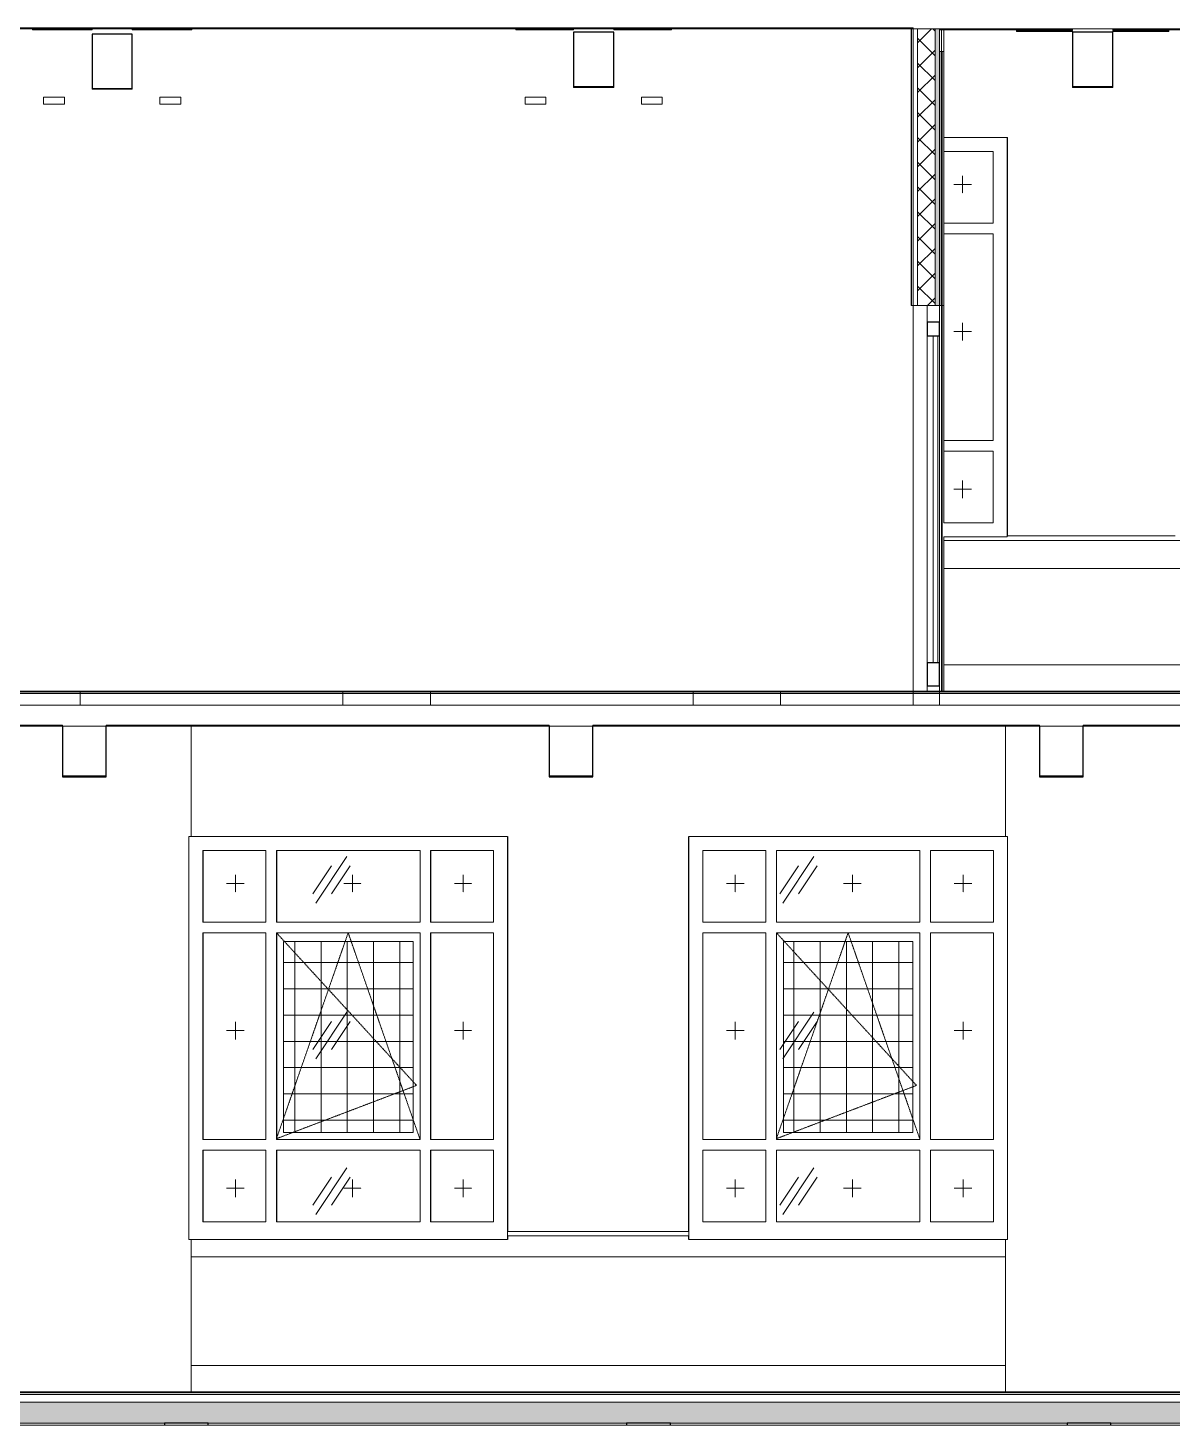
# Model space of a CAD drawing. Header units: millimetres. Extents: x -3929 to 624051, y 52832 to 514950.
# Drawn here: x 583617 to 590151, y 120456 to 128431 of the extents above; entities that cross this region are included whole.
import ezdxf

# ---------------------------------------------------------------- set-up
doc = ezdxf.new("R2010")
doc.units = ezdxf.units.MM
doc.linetypes.add('ADSK_Штриховая_ш2 п1_5', pattern=[4.5, 3, -1.5])
doc.linetypes.add('ADSK_Штриховая_ш3 п1_5', pattern=[4.5, 3, -1.5])
for name, color, linetype, lineweight in [('Двери', 7, 'Continuous', 9), ('Каркас', 7, 'Continuous', 18), ('Окна', 7, 'Continuous', 9), ('Перекрытие', 7, 'Continuous', 18), ('Потолки', 7, 'Continuous', 9), ('Стены внутренние', 7, 'Continuous', 18), ('Стены наружные', 7, 'Continuous', 18), ('Стены отделка', 7, 'Continuous', 30), ('Стены штриховка', 7, 'Continuous', 9), ('Узлы', 7, 'Continuous', 18), ('ШТРИХОВКА', 252, 'Continuous', 15)]:
    doc.layers.add(name, color=color, linetype=linetype, lineweight=lineweight)
doc.layers.add('Линии', color=7, linetype='Continuous', lineweight=9, true_color=0x00a600)
pattern_1 = [(236.31, (24482.36, 9022.3), (-888.998, -1778), [320.53, -2884.8]), (236.31, (24500.14, 8968.96), (-888.998, -1778), [192.32, -3013.01]), (236.31, (24393.46, 8968.96), (-888.9976, -1778), [192.32, -3013.01])]
pattern_2 = [(0, (580790.93, 121145.93), (406.4, 101.6), [33.528, -271.272, 33.528, -271.272, -1625.6]), (0, (580790.93, 121145.93), (406.4, 101.6), [-609.6, 33.528, -576.072, 33.528, -271.272, -711.2]), (0, (580790.93, 121145.93), (406.4, 101.6), [-1524, 33.528, -169.672, 33.528, -474.472]), (120, (580943.33, 121196.73), (-291.1882, 301.15272), [33.528, -271.272, 33.528, -271.272, -1625.6]), (120, (580943.33, 121196.73), (-291.1882, 301.15272), [-609.6, 33.528, -576.072, 33.528, -271.272, -711.2]), (120, (580943.33, 121196.73), (-291.1882, 301.15272), [-1524, 33.528, -169.672, 33.528, -474.472]), (240, (580994.13, 121399.93), (-115.2118, -402.75272), [33.528, -271.272, 33.528, -271.272, -1625.6]), (240, (580994.13, 121399.93), (-115.2118, -402.75272), [-609.6, 33.528, -576.072, 33.528, -271.272, -711.2]), (240, (580994.13, 121399.93), (-115.2118, -402.75272), [-1524, 33.528, -169.672, 33.528, -474.472])]
pattern_3 = [(0, (580790.93, 121145.93), (0, 150), []), (90, (580790.93, 121145.93), (-150, 9e-15), [])]

# ---------------------------------------------------------------- blocks, each defined once
blk = doc.blocks.new('Дверь-Alumark_двупольная с глухим окном_S70 - 1700х2200 алюм ост Д34л-6552820-Разрез 1-1')
at = {"layer": 'Двери'}
for p, q in [((31973.9, 14100), (31903.9, 14100)), ((31903.9, 14100), (31903.9, 14005)), ((31973.9, 14005), (31973.9, 14100)), ((31973.9, 14005), (31903.9, 14005)), ((31938.9, 13925), (31938.9, 12061.5)), ((31964.9, 12061.5), (31964.9, 13925)), ((31903.9, 11927), (31903.9, 11900)), ((31973.9, 11927), (31903.9, 11927)), ((31903.9, 11900), (31973.9, 11900)), ((31973.9, 11900), (31973.9, 11927))]:
    blk.add_line(p, q, dxfattribs=at)
at = {"layer": 'Двери', "lineweight": 30}
for p, q in [((31903.9, 14005), (31903.9, 13925)), ((31973.9, 14005), (31903.9, 14005)), ((31973.9, 13925), (31973.9, 14005)), ((31973.9, 13925), (31903.9, 13925)), ((31903.9, 12061.5), (31903.9, 11927)), ((31973.9, 12061.5), (31903.9, 12061.5)), ((31973.9, 11927), (31973.9, 12061.5)), ((31973.9, 11927), (31903.9, 11927))]:
    blk.add_line(p, q, dxfattribs=at)
at = {"layer": 'Двери', "linetype": 'ADSK_Штриховая_ш2 п1_5'}
for p, q in [((31903.9, 13925), (31903.9, 12061.5)), ((31973.9, 12061.5), (31973.9, 13925))]:
    blk.add_line(p, q, dxfattribs=at)
blk = doc.blocks.new('окно трехпол с фрамугой - 1800 и 1820х2300_h___нов_ ок15-V313-Разрез 1-1')
at = {"layer": 'Окна', "true_color": 0x383e42}
h = blk.add_hatch(color=250, dxfattribs=at)
h.paths.add_polyline_path([(27768, 8870), (27770, 8870), (27770, 9280), (27768, 9280), (27768, 8875.6)])
h.paths.add_polyline_path([(28190, 8870), (28190, 9280), (28188, 9280), (28188, 8870)])
h.paths.add_polyline_path([(29070, 8870), (29070, 9280), (29068, 9280), (29068, 8870)])
h.paths.add_polyline_path([(27768, 9340), (27770, 9340), (27770, 10520), (27768, 10520), (27768, 9397.3)])
h.paths.add_polyline_path([(29070, 9340), (29070, 10520), (29068, 10520), (29068, 9340)])
h.paths.add_polyline_path([(28188, 9340), (28190, 9340), (28190, 10520), (28188, 10520), (28188, 9395.3)])
h.paths.add_polyline_path([(29068, 10580), (29070, 10580), (29070, 10990), (29068, 10990), (29068, 10785.6)])
h.paths.add_polyline_path([(28190, 10580), (28190, 10990), (28188, 10990), (28188, 10580)])
h.paths.add_polyline_path([(27770, 10580), (27770, 10990), (27768, 10990), (27768, 10580)])
at = {"layer": 'Окна'}
h = blk.add_hatch(dxfattribs=at)
h.set_pattern_fill('FP_34', color=256, style=0, pattern_type=2)
h.set_pattern_definition(pattern_1)
h.paths.add_polyline_path([(27770.1, 9340), (28128, 9340), (28128, 10520), (27770.1, 10520), (27770.1, 10021.6)])
h.paths.add_polyline_path([(28128, 10580), (28128, 10990), (27770.1, 10989.9), (27770.1, 10580), (27891.5, 10580)])
h = blk.add_hatch(dxfattribs=at)
h.set_pattern_fill('FP_34', color=256, style=0, pattern_type=2)
h.set_pattern_definition(pattern_1)
h.paths.add_polyline_path([(28228, 9340), (29008, 9340), (29008, 10520), (28190.1, 10520), (28190.1, 9340)])
h.paths.add_polyline_path([(28190.1, 10580), (29008, 10580), (29008, 10990), (28190.1, 10989.7), (28190.1, 10785.6)])
at = {"layer": 'Окна', "true_color": 0x383e42}
h = blk.add_hatch(color=250, dxfattribs=at)
h.paths.add_polyline_path([(28190, 9340), (28190.1, 9340), (28190, 10021.6)])
h.paths.add_polyline_path([(28190, 10580), (28190.1, 10580), (28190, 10785.6)])
h = blk.add_hatch(color=250, dxfattribs=at)
h.paths.add_polyline_path([(29070, 8870), (29070.1, 8870), (29070, 8874.7)])
h.paths.add_polyline_path([(29070, 10580), (29070.1, 10580), (29070, 10785.6)])
h = blk.add_hatch(color=250, dxfattribs=at)
h.paths.add_polyline_path([(27770, 8870), (27770.1, 8870), (27770, 8872.5)])
h.paths.add_polyline_path([(27770.1, 10580), (27770.1, 10580), (27770, 10580)])
at = {"layer": 'Окна'}
h = blk.add_hatch(dxfattribs=at)
h.set_pattern_fill('FP_34', color=256, style=0, pattern_type=2)
h.set_pattern_definition(pattern_1)
h.paths.add_polyline_path([(27770.1, 8870), (28128, 8870), (28128, 9280), (27770.1, 9280), (27770.1, 8872.6)])
h = blk.add_hatch(dxfattribs=at)
h.set_pattern_fill('FP_34', color=256, style=0, pattern_type=2)
h.set_pattern_definition(pattern_1)
h.paths.add_polyline_path([(28190.1, 8870), (29008, 8870.3), (29008, 9280), (28190.1, 9280), (28190.1, 8972.5)])
for p, q in [((27770, 10990), (27770, 10580)), ((27770.1, 10990), (27770.1, 10580)), ((28190, 10990), (28190, 10579.9)), ((28190.1, 10990), (28190.1, 10579.8)), ((29070, 10990), (29070, 10580)), ((29070.1, 10990), (29070.1, 10580)), ((27770, 10520), (27770, 9340)), ((27770.1, 10520), (27770.1, 9340)), ((28190, 10520), (28190, 9340)), ((28190.1, 10520), (28190.1, 9340)), ((29070, 10520), (29070, 9340)), ((29070.1, 10520), (29070.1, 9340)), ((27770, 9280), (27770, 8870)), ((27770.1, 9280), (27770.1, 8870)), ((28190, 9280), (28190, 8870)), ((28190.1, 9280), (28190.1, 8870)), ((29070, 9280), (29070, 8870)), ((29070.1, 9280), (29070.1, 8870))]:
    blk.add_line(p, q, dxfattribs=at)
blk = doc.blocks.new('окно трехпол с фрамугой - 1800 и 1820х2300_h___нов_ ок15-V314-Разрез 1-1')
at = {"layer": 'Окна'}
h = blk.add_hatch(dxfattribs=at)
h.set_pattern_fill('FP_34', color=256, style=0, pattern_type=2)
h.set_pattern_definition(pattern_1)
h.paths.add_polyline_path([(30623.1, 9340), (30983, 9340), (30983, 10520), (30623.1, 10520), (30623.1, 9639.6)])
h.paths.add_polyline_path([(30623.1, 10580), (30983, 10580), (30983, 10990), (30623.1, 10989.9), (30623.1, 10785.6)])
h = blk.add_hatch(dxfattribs=at)
h.set_pattern_fill('FP_34', color=256, style=0, pattern_type=2)
h.set_pattern_definition(pattern_1)
h.paths.add_polyline_path([(31083, 9340), (31863, 9340), (31863, 10520), (31043.1, 10520), (31043.1, 9340)])
h.paths.add_polyline_path([(31043.1, 10580), (31863, 10580), (31863, 10990), (31043.1, 10990), (31043.1, 10785.6)])
at = {"layer": 'Окна', "true_color": 0x383e42}
h = blk.add_hatch(color=250, dxfattribs=at)
h.paths.add_polyline_path([(31043, 8870), (31043.1, 8870), (31043, 8972.5)])
h.paths.add_polyline_path([(31043.1, 10580), (31043.1, 10580.1), (31043, 10580)])
h = blk.add_hatch(color=250, dxfattribs=at)
h.paths.add_polyline_path([(31043, 8870), (31043, 8870), (31043, 8870.1)])
h.paths.add_polyline_path([(31923, 8870), (31923, 8870), (31923, 8874.5)])
h.paths.add_polyline_path([(30623, 9340), (30623, 9340), (30623, 9340.3)])
h.paths.add_polyline_path([(31043, 9340), (31043, 9340), (31043, 9340.3)])
h.paths.add_polyline_path([(31923, 9340), (31923, 9340), (31923, 10021.6)])
h = blk.add_hatch(color=250, dxfattribs=at)
h.paths.add_polyline_path([(30623, 8870), (30623.1, 8870.1), (30623, 8870)])
h.paths.add_polyline_path([(30623, 9340), (30623.1, 9340), (30623, 9639.6)])
blk.add_hatch(color=250, dxfattribs=at).paths.add_polyline_path([(31923, 9340), (31923.1, 9340.1), (31923, 9340)])
at = {"layer": 'Окна'}
h = blk.add_hatch(dxfattribs=at)
h.set_pattern_fill('FP_34', color=256, style=0, pattern_type=2)
h.set_pattern_definition(pattern_1)
h.paths.add_polyline_path([(30623.1, 8870), (30983, 8870), (30983, 9280), (30623.1, 9280), (30623.1, 8870.1)])
h = blk.add_hatch(dxfattribs=at)
h.set_pattern_fill('FP_34', color=256, style=0, pattern_type=2)
h.set_pattern_definition(pattern_1)
h.paths.add_polyline_path([(31043.1, 8870), (31863, 8870), (31863, 9280), (31043.1, 9280), (31043.1, 8972.5)])
for p, q in [((30623.1, 10990), (30623.1, 10580)), ((31043.1, 10990), (31043.1, 10580)), ((31923.1, 10990), (31923.1, 10580)), ((30623.1, 10520), (30623.1, 9340)), ((31043.1, 10520), (31043.1, 9340)), ((31923.1, 10520), (31923.1, 9340)), ((30623.1, 9280), (30623.1, 8870)), ((31043.1, 9280), (31043.1, 8870)), ((31923.1, 9280), (31923.1, 8870))]:
    blk.add_line(p, q, dxfattribs=at)
blk = doc.blocks.new('окно трехпол с фрамугой - 1800 и 1820х2300_h___нов_ ок15-V318-Разрез 1-1')
at = {"layer": 'Окна', "true_color": 0x383e42}
for points in [[(32360.5, 12785), (32362.8, 12785), (32362.8, 15060), (32360.5, 15060), (32360.5, 12860)], [(32280.5, 12860), (32280.5, 12860), (32063.8, 12860)]]:
    blk.add_hatch(color=250, dxfattribs=at).paths.add_polyline_path(points)
blk = doc.blocks.new('Окна 58 - Окна 52-2546759-Разрез 1-1')
at = {"layer": 'Окна'}
blk.add_line((31998.9, 14509.7), (32280.5, 14509.7), dxfattribs=at)

msp = doc.modelspace()

# ---------------------------------------------------------------- hatches: boundary and pattern name
at = {"layer": 'Узлы', "lineweight": 5, "true_color": 0x494949}
h = msp.add_hatch(dxfattribs=at)
h.set_pattern_fill('FP_44', color=251, style=0, pattern_type=2)
h.set_pattern_definition(pattern_3)
h.paths.add_polyline_path([(585076.389, 122125.933), (585816.389, 122125.933), (585816.389, 123215.933), (585076.389, 123215.933), (585076.389, 122767.505)])
h = msp.add_hatch(dxfattribs=at)
h.set_pattern_fill('FP_44', color=251, style=0, pattern_type=2)
h.set_pattern_definition(pattern_3)
h.paths.add_polyline_path([(588390.618, 122125.933), (588671.379, 122125.933), (588671.379, 123215.933), (587931.379, 123215.933), (587931.379, 122125.933)])
at = {"layer": 'ШТРИХОВКА'}
h = msp.add_hatch(dxfattribs=at)
h.set_pattern_fill('FP_37', color=252, style=0, pattern_type=2)
h.set_pattern_definition([(45, (580790.93, 121145.93), (-70.7107, 70.7107), []), (135, (580790.93, 121145.93), (-70.7107, -70.7107), [])])
h.paths.add_polyline_path([(588752.265, 126845.933), (588797.265, 126845.933), (588797.265, 128425.933), (588697.265, 128425.933), (588697.265, 126845.933)])
msp.add_hatch(color=252, dxfattribs=at).paths.add_polyline_path([(588822.265, 126845.933), (588822.265, 128425.933), (588797.265, 128425.933), (588797.265, 126845.933)])
h = msp.add_hatch(dxfattribs=at)
h.set_pattern_fill('FP_29', color=252, style=0, pattern_type=2)
h.set_pattern_definition(pattern_2)
h.paths.add_polyline_path([(588822.265, 124630.933), (588822.265, 124640.933), (588672.265, 124640.933), (588672.265, 124630.933)])
h.paths.add_polyline_path([(574535.926, 124630.933), (575415.673, 124630.933), (575415.673, 124640.933), (574535.926, 124640.933)])
h.paths.add_polyline_path([(587415.673, 124630.933), (587415.673, 124640.933), (585915.673, 124640.933), (585915.673, 124630.933), (586826.022, 124630.933)])
h.paths.add_polyline_path([(577415.673, 124630.933), (577915.673, 124630.933), (577915.673, 124640.933), (577415.673, 124640.933)])
h.paths.add_polyline_path([(583915.673, 124630.933), (583915.673, 124640.933), (583415.673, 124640.933), (583415.673, 124630.933), (583696.828, 124630.933)])
h.paths.add_polyline_path([(579915.673, 124630.933), (581415.673, 124630.933), (581415.673, 124640.933), (579915.673, 124640.933)])
h = msp.add_hatch(dxfattribs=at)
h.set_pattern_fill('FP_29', color=252, style=0, pattern_type=2)
h.set_pattern_definition(pattern_2)
h.paths.add_polyline_path([(575415.673, 124630.933), (575915.673, 124630.933), (575915.673, 124640.933), (575415.673, 124640.933)])
h.paths.add_polyline_path([(587915.673, 124630.933), (587915.673, 124640.933), (587415.673, 124640.933), (587415.673, 124630.933), (587869.086, 124630.933)])
h.paths.add_polyline_path([(585415.673, 124630.933), (585415.673, 124640.933), (583915.673, 124640.933), (583915.673, 124630.933), (584739.893, 124630.933)])
h.paths.add_polyline_path([(577915.673, 124630.933), (579415.673, 124630.933), (579415.673, 124640.933), (577915.673, 124640.933)])
h.paths.add_polyline_path([(581915.673, 124630.933), (581915.673, 124640.933), (581415.673, 124640.933), (581415.673, 124630.933), (581610.7, 124630.933)])
h = msp.add_hatch(dxfattribs=at)
h.set_pattern_fill('FP_29', color=252, style=0, pattern_type=2)
h.set_pattern_definition(pattern_2)
h.paths.add_polyline_path([(582653.764, 124630.933), (583415.673, 124630.933), (583415.673, 124640.933), (581915.673, 124640.933), (581915.673, 124630.933), (582132.232, 124630.933)])
h.paths.add_polyline_path([(576134.612, 124630.933), (577415.673, 124630.933), (577415.673, 124640.933), (575915.673, 124640.933), (575915.673, 124630.933)])
h.paths.add_polyline_path([(588672.265, 124630.933), (588672.265, 124640.933), (587915.673, 124640.933), (587915.673, 124630.933), (588651.384, 124630.933)])
h.paths.add_polyline_path([(579415.673, 124630.933), (579915.673, 124630.933), (579915.673, 124640.933), (579415.673, 124640.933)])
h.paths.add_polyline_path([(585915.673, 124630.933), (585915.673, 124640.933), (585415.673, 124640.933), (585415.673, 124630.933), (585782.957, 124630.933)])
h = msp.add_hatch(dxfattribs=at)
h.set_pattern_fill('FP_29', color=252, style=0, pattern_type=2)
h.set_pattern_definition(pattern_2)
h.paths.add_polyline_path([(605731.564, 124630.933), (605771.974, 124630.933), (605771.974, 124640.933), (588822.265, 124640.933), (588822.265, 124630.933), (605601.181, 124630.933)])
h = msp.add_hatch(dxfattribs=at)
h.set_pattern_fill('FP_29', color=252, style=0, pattern_type=2)
h.set_pattern_definition(pattern_2)
h.paths.add_polyline_path([(605861.947, 120630.933), (605867.456, 120630.933), (605867.456, 120640.933), (578359.737, 120640.933), (578359.737, 120630.933), (605601.181, 120630.933)])
h = msp.add_hatch(dxfattribs=at)
h.set_pattern_fill('FP_38', color=252, style=0, pattern_type=2)
h.set_pattern_definition([(228.013, (581522.45, 122161.93), (-8127.9666, -9144.02968), [136.69, -13532.193]), (184.97, (581431.013, 122060.333), (12191.995474, 1016.05502), [234.562, -23221.62]), (132.51, (581197.333, 122040.01), (10159.91241, -11176.07977), [165.393, -16373.89]), (267.274, (580801.093, 121786.013), (1015.88953, 20320.00577), [213.602, -21146.575]), (292.834, (580790.933, 121572.653), (-5080.074175, 12191.97012), [209.453, -20735.923]), (357.274, (580872.213, 121379.613), (-20320.00577, 1015.88953), [213.602, -21146.575]), (37.694, (581085.573, 121369.453), (-13208.042725, -10159.944606), [282.477, -27965.247]), (72.255, (581309.093, 121542.173), (7112.12749, 22351.9589), [266.688, -26402.102]), (121.43, (581390.373, 121796.173), (-8128.10005, 13207.93827), [214.325, -21218.218]), (175.236, (581278.61, 121979.05), (11175.99406, -1016.06972), [244.685, -11989.575]), (222.397, (581034.773, 121999.373), (-12192.085586, -11175.907293), [316.431, -31326.709]), (138.814, (581806.93, 121775.85), (-7111.99222, 6096.00977), [108.002, -10692.226]), (171.469, (581725.653, 121846.973), (13207.99153, -2032.05404), [205.473, -20341.855]), (225, (581522.45, 121877.45), (1e-13, -1016), [143.684, -1293.157]), (203.199, (581451.33, 121999.37), (5079.98556, 2032.0367), [77.377, -7660.25]), (291.801, (581380.21, 121968.9), (-1015.9787, 3048.0072), [109.426, -5361.9]), (30.964, (581420.85, 121867.3), (3047.9913, 2032.0134), [177.728, -5746.52]), (161.565, (581573.25, 121958.73), (2031.999, -1016.0024), [128.515, -3084.36]), (16.39, (580790.933, 121968.89), (10159.97517, 3048.0812), [180.035, -17823.53]), (70.346, (580963.65, 122019.69), (-4064.03389, -11175.98797), [151.04, -14952.887]), (293.199, (581573.25, 122161.93), (-2032.0367, 5079.98556), [154.752, -7582.873]), (343.61, (581634.213, 122019.69), (-10159.97517, 3048.0812), [180.035, -17823.53]), (339.444, (580790.93, 121338.97), (-5080.0015, 2031.99615), [173.614, -8507.094]), (294.775, (580953.49, 121278.01), (-5079.9732, 11176.01259), [145.47, -14401.437]), (66.801, (581583.41, 121145.93), (2032.0367, 5079.98556), [154.752, -7582.873]), (17.354, (581644.373, 121288.17), (-13208.00149, -4063.99474), [170.313, -16860.95]), (69.444, (581085.57, 121145.93), (-2031.99615, -5080.0015), [86.807, -8593.9]), (101.31, (581522.45, 121145.93), (-1016.0048, 4063.999), [51.806, -5128.797]), (165.964, (581512.3, 121196.73), (3048.0036, -1015.9877), [209.453, -3979.62]), (186.009, (581309.093, 121247.53), (10159.99987, 1015.9998), [194.107, -19216.546]), (303.69, (581420.85, 121775.85), (-1015.9976, 2032.0017), [146.53, -3516.71]), (353.157, (581502.133, 121653.933), (17271.99206, -2032.068835), [255.823, -25326.404]), (60.945, (581756.13, 121623.45), (-4064.04974, -7111.97225), [104.603, -10355.757]), (90, (581806.9, 121714.9), (-1016, 1016), [60.96, -955.04]), (120.256, (581288.77, 121278.01), (4063.94492, -7112.03103), [141.147, -13973.576]), (48.013, (581217.65, 121399.93), (8127.9666, 9144.02968), [273.377, -13395.505]), (0, (581400.5, 121603.1), (1016, 1016), [264.16, -751.84]), (325.305, (581664.69, 121603.13), (-10160.01873, 7111.97318), [160.644, -15903.726]), (254.055, (581796.77, 121511.69), (-1015.9713, -4064.0072), [147.932, -7248.66]), (207.646, (581756.133, 121369.453), (-19303.995784, -10160.00796), [240.858, -23844.986]), (175.426, (581542.773, 121257.693), (-13207.99929, 1016.01778), [254.812, -25226.34])])
h.paths.add_polyline_path([(578359.737, 120465.933), (605867.456, 120465.933), (605867.456, 120585.933), (578359.737, 120585.933), (578359.737, 120475.535)])

# ---------------------------------------------------------------- linework, layer by layer
at = {"layer": 'Каркас', "lineweight": 30}
for p, q in [((586963.195, 128405.933), (586733.195, 128405.933)), ((586733.195, 128405.933), (586733.195, 128095.933)), ((586963.195, 128095.933), (586963.195, 128405.933)), ((589813.195, 128405.933), (589583.195, 128405.933)), ((589583.195, 128405.933), (589583.195, 128095.933)), ((589813.195, 128095.933), (589813.195, 128405.933)), ((584213.195, 128395.933), (583983.195, 128395.933)), ((583983.195, 128395.933), (583983.195, 128085.933)), ((584213.195, 128085.933), (584213.195, 128395.933)), ((583983.195, 128085.933), (584213.195, 128085.933)), ((586733.195, 128095.933), (586963.195, 128095.933)), ((589583.195, 128095.933), (589813.195, 128095.933)), ((583813.743, 124445.933), (583813.743, 124155.933)), ((584063.743, 124155.933), (584063.743, 124445.933)), ((586593.743, 124445.933), (586593.743, 124155.933)), ((586843.743, 124155.933), (586843.743, 124445.933)), ((589393.743, 124445.933), (589393.743, 124155.933)), ((589643.743, 124155.933), (589643.743, 124445.933)), ((583813.743, 124155.933), (584063.743, 124155.933)), ((586593.743, 124155.933), (586843.743, 124155.933)), ((589393.743, 124155.933), (589643.743, 124155.933)), ((584646.319, 120465.933), (584396.319, 120465.933)), ((584396.319, 120465.933), (584396.319, 120455.933)), ((584646.319, 120455.933), (584646.319, 120465.933)), ((587286.319, 120465.933), (587036.319, 120465.933)), ((587036.319, 120465.933), (587036.319, 120455.933)), ((587286.319, 120455.933), (587286.319, 120465.933)), ((589801.029, 120465.933), (589551.029, 120465.933)), ((589551.029, 120465.933), (589551.029, 120455.933)), ((589801.029, 120455.933), (589801.029, 120465.933))]:
    msp.add_line(p, q, dxfattribs=at)
at = {"layer": 'Каркас'}
for p, q in [((584063.743, 124445.933), (583813.743, 124445.933)), ((586843.743, 124445.933), (586593.743, 124445.933)), ((589643.743, 124445.933), (589393.743, 124445.933)), ((584396.319, 120455.933), (584646.319, 120455.933)), ((587036.319, 120455.933), (587286.319, 120455.933)), ((589551.029, 120455.933), (589801.029, 120455.933))]:
    msp.add_line(p, q, dxfattribs=at)
at = {"layer": 'Линии', "color": 7}
for p, q in [((589208.889, 127805.926), (588847.265, 127805.926)), ((588847.265, 127805.926), (588847.265, 127725.926)), ((589208.889, 125525.926), (589208.889, 127805.926)), ((588847.265, 127725.926), (589128.889, 127725.926)), ((589128.889, 127725.926), (589128.889, 127315.926)), ((588847.265, 127315.926), (588847.265, 127255.926)), ((589128.889, 127315.926), (588847.265, 127315.926)), ((588847.265, 127255.926), (589128.889, 127255.926)), ((589128.889, 127255.926), (589128.889, 126075.926)), ((589128.889, 126075.926), (588847.265, 126075.926)), ((588847.265, 126075.926), (588847.265, 126015.926)), ((588847.265, 126015.926), (589128.889, 126015.926)), ((589128.889, 126015.926), (589128.889, 125605.926)), ((589128.889, 125605.926), (588847.265, 125605.926)), ((588847.265, 125525.926), (589208.889, 125525.926)), ((586356.389, 123815.933), (584536.389, 123815.933)), ((584536.389, 123815.933), (584536.389, 121515.933)), ((586356.389, 121515.933), (586356.389, 123815.933)), ((589211.379, 123815.933), (587391.379, 123815.933)), ((587391.379, 123815.933), (587391.379, 121515.933)), ((589211.379, 121515.933), (589211.379, 123815.933)), ((584616.389, 123325.933), (584616.389, 123735.933)), ((584616.389, 123735.933), (584976.389, 123735.933)), ((584976.389, 123735.933), (584976.389, 123325.933)), ((585036.389, 123325.933), (585036.389, 123735.933)), ((585036.389, 123735.933), (585856.389, 123735.933)), ((585856.389, 123735.933), (585856.389, 123325.933)), ((585916.389, 123325.933), (585916.389, 123735.933)), ((585916.389, 123735.933), (586276.389, 123735.933)), ((586276.389, 123735.933), (586276.389, 123325.933)), ((587471.379, 123325.933), (587471.379, 123735.933)), ((587471.379, 123735.933), (587831.379, 123735.933)), ((587831.379, 123735.933), (587831.379, 123325.933)), ((587891.379, 123325.933), (587891.379, 123735.933)), ((587891.379, 123735.933), (588711.379, 123735.933)), ((588711.379, 123735.933), (588711.379, 123325.933)), ((588771.379, 123325.933), (588771.379, 123735.933)), ((588771.379, 123735.933), (589131.379, 123735.933)), ((589131.379, 123735.933), (589131.379, 123325.933)), ((584976.389, 123325.933), (584616.389, 123325.933)), ((585856.389, 123325.933), (585036.389, 123325.933)), ((586276.389, 123325.933), (585916.389, 123325.933)), ((587831.379, 123325.933), (587471.379, 123325.933)), ((588711.379, 123325.933), (587891.379, 123325.933)), ((589131.379, 123325.933), (588771.379, 123325.933)), ((584616.389, 123265.933), (584976.389, 123265.933)), ((584616.389, 122085.933), (584616.389, 123265.933)), ((584976.389, 123265.933), (584976.389, 122085.933)), ((585036.389, 123265.933), (585856.389, 123265.933)), ((585036.389, 122085.933), (585036.389, 123265.933)), ((585816.389, 123215.933), (585076.389, 123215.933)), ((585076.389, 123215.933), (585076.389, 122125.933)), ((585816.389, 122125.933), (585816.389, 123215.933)), ((585856.389, 123265.933), (585856.389, 122085.933)), ((585916.389, 123265.933), (586276.389, 123265.933)), ((585916.389, 122085.933), (585916.389, 123265.933)), ((586276.389, 123265.933), (586276.389, 122085.933)), ((587471.379, 123265.933), (587831.379, 123265.933)), ((587471.379, 122085.933), (587471.379, 123265.933)), ((587831.379, 123265.933), (587831.379, 122085.933)), ((587891.379, 123265.933), (588711.379, 123265.933)), ((587891.379, 122085.933), (587891.379, 123265.933)), ((588671.379, 123215.933), (587931.379, 123215.933)), ((587931.379, 123215.933), (587931.379, 122125.933)), ((588671.379, 122125.933), (588671.379, 123215.933)), ((588711.379, 123265.933), (588711.379, 122085.933)), ((588771.379, 123265.933), (589131.379, 123265.933)), ((588771.379, 122085.933), (588771.379, 123265.933)), ((589131.379, 123265.933), (589131.379, 122085.933)), ((585076.389, 122125.933), (585816.389, 122125.933)), ((587931.379, 122125.933), (588671.379, 122125.933)), ((584976.389, 122085.933), (584616.389, 122085.933)), ((584616.389, 122025.933), (584976.389, 122025.933)), ((584616.389, 121615.933), (584616.389, 122025.933)), ((584976.389, 122025.933), (584976.389, 121615.933)), ((585856.389, 122085.933), (585036.389, 122085.933)), ((585036.389, 122025.933), (585856.389, 122025.933)), ((585036.389, 121615.933), (585036.389, 122025.933)), ((585856.389, 122025.933), (585856.389, 121615.933)), ((586276.389, 122085.933), (585916.389, 122085.933)), ((585916.389, 122025.933), (586276.389, 122025.933)), ((585916.389, 121615.933), (585916.389, 122025.933)), ((586276.389, 122025.933), (586276.389, 121615.933)), ((587831.379, 122085.933), (587471.379, 122085.933)), ((587471.379, 122025.933), (587831.379, 122025.933)), ((587471.379, 121615.933), (587471.379, 122025.933)), ((587831.379, 122025.933), (587831.379, 121615.933)), ((588711.379, 122085.933), (587891.379, 122085.933)), ((587891.379, 122025.933), (588711.379, 122025.933)), ((587891.379, 121615.933), (587891.379, 122025.933)), ((588711.379, 122025.933), (588711.379, 121615.933)), ((589131.379, 122085.933), (588771.379, 122085.933)), ((588771.379, 122025.933), (589131.379, 122025.933)), ((588771.379, 121615.933), (588771.379, 122025.933)), ((589131.379, 122025.933), (589131.379, 121615.933)), ((584976.389, 121615.933), (584616.389, 121615.933)), ((585856.389, 121615.933), (585036.389, 121615.933)), ((586276.389, 121615.933), (585916.389, 121615.933)), ((587831.379, 121615.933), (587471.379, 121615.933)), ((588711.379, 121615.933), (587891.379, 121615.933)), ((589131.379, 121615.933), (588771.379, 121615.933)), ((584536.389, 121515.933), (586356.389, 121515.933)), ((587391.379, 121515.933), (589211.379, 121515.933))]:
    msp.add_line(p, q, dxfattribs=at)
at = {"layer": 'Линии', "color": 7, "linetype": 'ADSK_Штриховая_ш3 п1_5', "lineweight": 5}
for p, q in [((588904.717, 127537.606), (589004.717, 127537.606)), ((588954.717, 127587.606), (588954.717, 127487.606)), ((588954.717, 126747.606), (588954.717, 126647.606)), ((588904.717, 126697.606), (589004.717, 126697.606)), ((588954.717, 125847.606), (588954.717, 125747.606)), ((588904.717, 125797.606), (589004.717, 125797.606)), ((584751.812, 123547.613), (584851.812, 123547.613)), ((584801.812, 123597.613), (584801.812, 123497.613)), ((585420.424, 123547.613), (585520.424, 123547.613)), ((585470.424, 123597.613), (585470.424, 123497.613)), ((586052.217, 123547.613), (586152.217, 123547.613)), ((586102.217, 123597.613), (586102.217, 123497.613)), ((587606.802, 123547.613), (587706.802, 123547.613)), ((587656.802, 123597.613), (587656.802, 123497.613)), ((588275.415, 123547.613), (588375.415, 123547.613)), ((588325.415, 123597.613), (588325.415, 123497.613)), ((588907.207, 123547.613), (589007.207, 123547.613)), ((588957.207, 123597.613), (588957.207, 123497.613)), ((585036.389, 123265.933), (585836.389, 122394.588)), ((585036.389, 122090.568), (585445.962, 123265.933)), ((585445.962, 123265.933), (585856.389, 122085.933)), ((587891.379, 123265.933), (588691.379, 122394.588)), ((587891.379, 122090.568), (588300.952, 123265.933)), ((588300.952, 123265.933), (588711.379, 122085.933)), ((584801.812, 122757.613), (584801.812, 122657.613)), ((586102.217, 122757.613), (586102.217, 122657.613)), ((587656.802, 122757.613), (587656.802, 122657.613)), ((588957.207, 122757.613), (588957.207, 122657.613)), ((584751.812, 122707.613), (584851.812, 122707.613)), ((586052.217, 122707.613), (586152.217, 122707.613)), ((587606.802, 122707.613), (587706.802, 122707.613)), ((588907.207, 122707.613), (589007.207, 122707.613)), ((585836.389, 122394.588), (585036.389, 122090.568)), ((588691.379, 122394.588), (587891.379, 122090.568)), ((584751.812, 121807.613), (584851.812, 121807.613)), ((584801.812, 121857.613), (584801.812, 121757.613)), ((585420.424, 121807.613), (585520.424, 121807.613)), ((585470.424, 121857.613), (585470.424, 121757.613)), ((586052.217, 121807.613), (586152.217, 121807.613)), ((586102.217, 121857.613), (586102.217, 121757.613)), ((587606.802, 121807.613), (587706.802, 121807.613)), ((587656.802, 121857.613), (587656.802, 121757.613)), ((588275.415, 121807.613), (588375.415, 121807.613)), ((588325.415, 121857.613), (588325.415, 121757.613)), ((588907.207, 121807.613), (589007.207, 121807.613)), ((588957.207, 121857.613), (588957.207, 121757.613))]:
    msp.add_line(p, q, dxfattribs=at)
at = {"layer": 'Перекрытие', "lineweight": 20}
for p, q in [((564126.854, 128425.933), (605818.36, 128425.933)), ((587415.673, 124643.383), (581415.673, 124643.383)), ((583915.673, 124565.933), (583915.673, 124643.383)), ((585415.673, 124643.383), (585415.673, 124565.933)), ((585915.673, 124565.933), (585915.673, 124643.383)), ((609421.76, 124643.383), (587415.673, 124643.383)), ((587415.673, 124565.933), (587415.673, 124643.383)), ((587915.673, 124643.383), (587915.673, 124565.933)), ((588672.265, 124565.933), (588672.265, 124643.383)), ((588822.265, 124643.383), (588822.265, 124565.933)), ((556847.926, 124565.933), (605818.36, 124565.933)), ((581243.743, 124445.933), (583813.743, 124445.933)), ((584063.743, 124445.933), (586593.743, 124445.933)), ((586843.743, 124445.933), (589393.743, 124445.933)), ((589643.743, 124445.933), (592193.743, 124445.933)), ((611927.844, 120643.383), (556542.881, 120643.383)), ((564125.673, 120465.933), (605867.456, 120465.933)), ((584396.319, 120455.933), (582006.608, 120455.933)), ((587036.319, 120455.933), (584646.319, 120455.933)), ((589551.029, 120455.933), (587286.319, 120455.933)), ((592316.029, 120455.933), (589801.029, 120455.933))]:
    msp.add_line(p, q, dxfattribs=at)
at = {"layer": 'Перекрытие'}
for p, q in [((589208.889, 125530.933), (590168.889, 125530.933)), ((592258.586, 125505.933), (588847.265, 125505.933)), ((583915.673, 124640.933), (556968.36, 124640.933)), ((587415.673, 124645.933), (581415.673, 124645.933)), ((587415.673, 124630.933), (581415.673, 124630.933)), ((583915.673, 124643.383), (583915.673, 124645.933)), ((605921.76, 124640.933), (583915.673, 124640.933)), ((585415.673, 124645.933), (585415.673, 124643.383)), ((585915.673, 124643.383), (585915.673, 124645.933)), ((588752.265, 124645.933), (587415.673, 124645.933)), ((587415.673, 124643.383), (587415.673, 124645.933)), ((609421.76, 124630.933), (587415.673, 124630.933)), ((587915.673, 124645.933), (587915.673, 124643.383)), ((588672.265, 124643.383), (588672.265, 124645.933)), ((605791.974, 124645.933), (588822.265, 124645.933)), ((588822.265, 124645.933), (588822.265, 124643.383)), ((583813.743, 124445.933), (584063.743, 124445.933)), ((586593.743, 124445.933), (586843.743, 124445.933)), ((589393.743, 124445.933), (589643.743, 124445.933)), ((586356.389, 121560.933), (587391.379, 121560.933)), ((587391.379, 121535.933), (586356.389, 121535.933)), ((611927.844, 120640.933), (556542.881, 120640.933)), ((611927.844, 120630.933), (556542.881, 120630.933)), ((611927.844, 120585.933), (556542.881, 120585.933)), ((605887.456, 120645.933), (556768.36, 120645.933)), ((584646.319, 120455.933), (584396.319, 120455.933)), ((587286.319, 120455.933), (587036.319, 120455.933)), ((589801.029, 120455.933), (589551.029, 120455.933))]:
    msp.add_line(p, q, dxfattribs=at)
at = {"layer": 'Потолки', "lineweight": 18}
for p, q in [((588672.265, 128430.933), (574685.926, 128430.933)), ((583643.195, 128425.933), (583643.195, 128420.933)), ((583643.195, 128420.933), (583983.195, 128420.933)), ((583983.195, 128420.933), (583983.195, 128425.933)), ((584213.195, 128425.933), (584213.195, 128420.933)), ((584213.195, 128420.933), (584553.195, 128420.933)), ((584553.195, 128420.933), (584553.195, 128425.933)), ((586403.195, 128425.933), (586403.195, 128420.933)), ((586403.195, 128420.933), (586733.195, 128420.933)), ((586733.195, 128420.933), (586733.195, 128425.933)), ((586963.195, 128425.933), (586963.195, 128420.933)), ((586963.195, 128420.933), (587293.195, 128420.933)), ((587293.195, 128420.933), (587293.195, 128425.933)), ((588672.265, 128425.933), (588672.265, 128430.933)), ((588822.265, 128420.933), (589583.195, 128420.933)), ((589582.237, 128415.933), (589262.237, 128415.933)), ((589262.237, 128415.933), (589262.237, 128410.933)), ((589262.237, 128410.933), (589582.237, 128410.933)), ((589582.237, 128410.933), (589582.237, 128415.933)), ((589583.195, 128420.933), (589583.195, 128425.933)), ((589813.195, 128425.933), (589813.195, 128420.933)), ((589813.195, 128420.933), (592483.195, 128420.933)), ((590133.195, 128415.933), (589813.195, 128415.933)), ((589813.195, 128415.933), (589813.195, 128410.933)), ((589813.195, 128410.933), (590133.195, 128410.933)), ((590133.195, 128410.933), (590133.195, 128415.933)), ((584213.195, 128085.933), (583983.195, 128085.933)), ((583983.195, 128085.933), (583983.195, 128080.933)), ((583983.195, 128080.933), (584213.195, 128080.933)), ((584213.195, 128080.933), (584213.195, 128085.933)), ((586963.195, 128095.933), (586733.195, 128095.933)), ((586733.195, 128095.933), (586733.195, 128090.933)), ((586733.195, 128090.933), (586963.195, 128090.933)), ((586963.195, 128090.933), (586963.195, 128095.933)), ((589813.195, 128095.933), (589583.195, 128095.933)), ((589583.195, 128095.933), (589583.195, 128090.933)), ((589583.195, 128090.933), (589813.195, 128090.933)), ((589813.195, 128090.933), (589813.195, 128095.933)), ((583825.598, 128035.933), (583706.782, 128035.933)), ((583706.782, 128035.933), (583706.782, 127995.933)), ((583825.598, 127995.933), (583825.598, 128035.933)), ((584489.609, 128035.933), (584370.792, 128035.933)), ((584370.792, 128035.933), (584370.792, 127995.933)), ((584489.609, 127995.933), (584489.609, 128035.933)), ((586575.598, 128035.933), (586456.782, 128035.933)), ((586456.782, 128035.933), (586456.782, 127995.933)), ((586575.598, 127995.933), (586575.598, 128035.933)), ((587239.609, 128035.933), (587120.792, 128035.933)), ((587120.792, 128035.933), (587120.792, 127995.933)), ((587239.609, 127995.933), (587239.609, 128035.933)), ((583706.782, 127995.933), (583825.598, 127995.933)), ((584370.792, 127995.933), (584489.609, 127995.933)), ((586456.782, 127995.933), (586575.598, 127995.933)), ((587120.792, 127995.933), (587239.609, 127995.933)), ((583813.743, 124450.933), (581593.743, 124450.933)), ((583813.743, 124445.933), (583813.743, 124450.933)), ((584063.743, 124450.933), (584063.743, 124445.933)), ((584413.743, 124450.933), (584063.743, 124450.933)), ((586593.743, 124450.933), (584413.743, 124450.933)), ((584413.743, 124445.933), (584413.743, 124450.933)), ((586243.743, 124450.933), (586243.743, 124445.933)), ((586593.743, 124445.933), (586593.743, 124450.933)), ((586843.743, 124450.933), (586843.743, 124445.933)), ((587193.743, 124450.933), (586843.743, 124450.933)), ((589393.743, 124450.933), (587193.743, 124450.933)), ((587193.743, 124445.933), (587193.743, 124450.933)), ((589043.743, 124450.933), (589043.743, 124445.933)), ((589393.743, 124445.933), (589393.743, 124450.933)), ((589643.743, 124450.933), (589643.743, 124445.933)), ((589993.743, 124450.933), (589643.743, 124450.933)), ((592193.743, 124450.933), (589993.743, 124450.933)), ((589993.743, 124445.933), (589993.743, 124450.933)), ((584063.743, 124160.933), (583813.743, 124160.933)), ((583813.743, 124160.933), (583813.743, 124155.933)), ((583813.743, 124155.933), (584063.743, 124155.933)), ((584063.743, 124155.933), (584063.743, 124160.933)), ((586843.743, 124160.933), (586593.743, 124160.933)), ((586593.743, 124160.933), (586593.743, 124155.933)), ((586593.743, 124155.933), (586843.743, 124155.933)), ((586843.743, 124155.933), (586843.743, 124160.933)), ((589643.743, 124160.933), (589393.743, 124160.933)), ((589393.743, 124160.933), (589393.743, 124155.933)), ((589393.743, 124155.933), (589643.743, 124155.933)), ((589643.743, 124155.933), (589643.743, 124160.933))]:
    msp.add_line(p, q, dxfattribs=at)
at = {"layer": 'Стены внутренние'}
for p, q in [((588847.265, 128295.933), (588847.265, 128421.097)), ((588837.265, 124645.933), (588837.265, 126845.933)), ((588847.265, 126845.933), (588847.265, 126075.926)), ((588847.265, 126015.926), (588847.265, 125605.926)), ((588847.265, 125525.926), (588847.265, 124645.933)), ((592038.824, 125345.933), (588847.265, 125345.933)), ((588847.265, 124795.933), (592038.824, 124795.933)), ((587390.522, 121560.933), (587390.522, 123815.933)), ((587390.522, 123815.933), (587390.522, 121560.933)), ((587390.522, 121515.933), (587390.522, 121535.933)), ((587390.522, 121535.933), (587390.522, 121515.933)), ((589199.301, 121415.933), (584548.31, 121415.933)), ((584548.31, 120795.933), (589199.301, 120795.933))]:
    msp.add_line(p, q, dxfattribs=at)
at = {"layer": 'Стены наружные'}
for p, q in [((588834.265, 128295.933), (588834.265, 128421.011)), ((589208.889, 127805.933), (589211.168, 127805.933)), ((589211.168, 127805.933), (589211.168, 125530.933)), ((588672.265, 124645.933), (588672.265, 126845.933)), ((588834.265, 126845.933), (588834.265, 124645.933)), ((584548.31, 123815.933), (584548.31, 124445.933)), ((589199.301, 123815.933), (589199.301, 124445.933)), ((586357.389, 123815.933), (586357.389, 121560.933)), ((587390.385, 121560.933), (587390.385, 123815.933)), ((584548.31, 120645.933), (584548.31, 121515.933)), ((586357.389, 121535.933), (586357.389, 121515.933)), ((587390.385, 121515.933), (587390.385, 121535.933)), ((589199.301, 120645.933), (589199.301, 121515.933))]:
    msp.add_line(p, q, dxfattribs=at)
at = {"layer": 'Стены отделка', "lineweight": 18}
for p, q in [((588660.265, 128425.933), (588660.265, 126845.933)), ((588822.265, 128295.933), (588822.265, 128425.933)), ((588834.265, 128295.933), (588822.265, 128295.933)), ((588834.265, 126845.933), (588834.265, 128295.933)), ((588837.265, 128295.933), (588837.265, 126845.933)), ((588847.265, 128295.933), (588837.265, 128295.933)), ((588847.265, 127805.926), (588847.265, 128295.933)), ((588847.265, 127315.926), (588847.265, 127725.926)), ((588847.265, 126845.933), (588847.265, 127255.926)), ((588660.265, 126845.933), (588672.265, 126845.933)), ((588672.265, 126845.933), (588752.265, 126845.933)), ((588822.265, 126845.933), (588834.265, 126845.933)), ((588837.265, 126845.933), (588847.265, 126845.933))]:
    msp.add_line(p, q, dxfattribs=at)
at = {"layer": 'Стены штриховка'}
for p, q in [((588662.265, 126845.933), (588662.265, 128425.933)), ((588672.265, 128425.933), (588672.265, 126845.933)), ((588672.265, 126845.933), (588672.265, 128425.933)), ((588697.265, 126845.933), (588697.265, 128425.933)), ((588797.265, 126845.933), (588797.265, 128425.933)), ((588822.265, 126845.933), (588822.265, 128295.933)), ((588832.265, 128295.933), (588832.265, 126845.933))]:
    msp.add_line(p, q, dxfattribs=at)

# ---------------------------------------------------------------- block references
at = {"layer": 'Двери'}
msp.add_blockref('Дверь-Alumark_двупольная с глухим окном_S70 - 1700х2200 алюм ост Д34л-6552820-Разрез 1-1', (556848.36, 112745.933), dxfattribs=at)
at = {"layer": 'Окна'}
for name in ['окно трехпол с фрамугой - 1800 и 1820х2300_h___нов_ ок15-V318-Разрез 1-1', 'Окна 58 - Окна 52-2546759-Разрез 1-1', 'окно трехпол с фрамугой - 1800 и 1820х2300_h___нов_ ок15-V313-Разрез 1-1', 'окно трехпол с фрамугой - 1800 и 1820х2300_h___нов_ ок15-V314-Разрез 1-1']:
    msp.add_blockref(name, (556848.36, 112745.933), dxfattribs=at)

doc.saveas('drawing.dxf')
